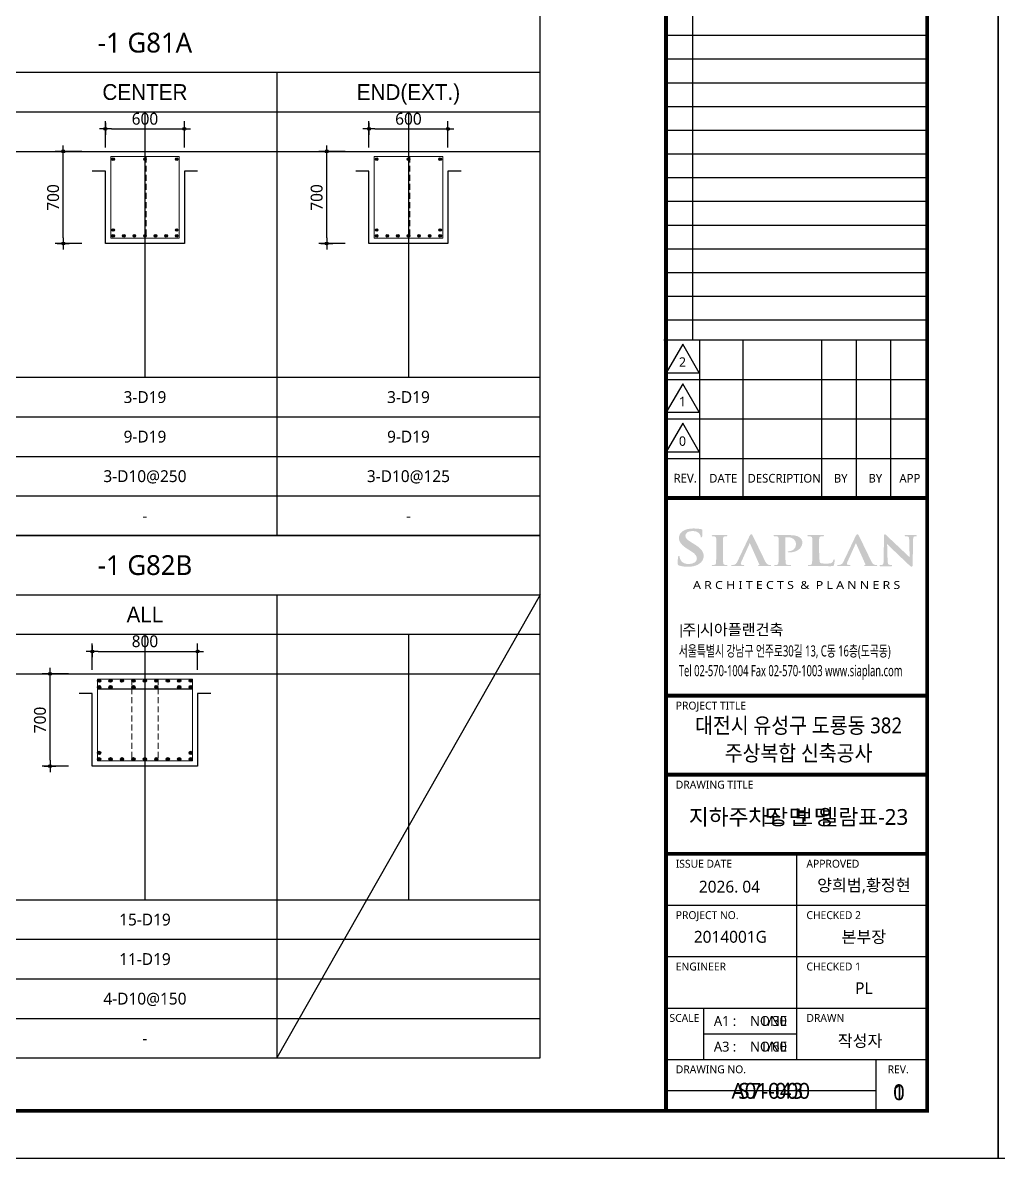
# Model space of a CAD drawing. Header units: millimetres. Extents: x 0 to 252030, y -124740 to 196020.
# Drawn here: x 118625 to 126030, y 89100 to 97717 of the extents above; entities that cross this region are included whole.
import ezdxf
from ezdxf.enums import TextEntityAlignment as Align

# ---------------------------------------------------------------- set-up
doc = ezdxf.new("R2010")
doc.units = ezdxf.units.MM
doc.header["$LTSCALE"] = 30
doc.linetypes.add('HID', pattern=[2.3, 1.5, -0.8])
doc.layers.get('DEFPOINTS').update_dxf_attribs({"color": 142})
for name, color, linetype in [('0-SEC1', 3, 'Continuous'), ('AA-SHEET-TEXT', 3, 'Continuous'), ('CON', 2, 'Continuous'), ('DIM', 7, 'Continuous'), ('ETC', 7, 'Continuous'), ('S-철근', 3, 'Continuous'), ('SHEET', 7, 'Continuous'), ('TXT', 3, 'Continuous'), ('XR-FORM_(도룡동)$0$Sheet', 7, 'Continuous'), ('XR-FORM_(도룡동)$0$TEXT', 3, 'Continuous')]:
    doc.layers.add(name, color=color, linetype=linetype)
doc.layers.add('Stirrup', color=1, linetype='Continuous', lineweight=0)
doc.layers.add('TieBar', color=7, linetype='HID', lineweight=0)
doc.styles.get("Standard").update_dxf_attribs({"font": 'malgun.ttf'})
doc.styles.add('XR-FORM$0$맑은고딕', font='malgun.ttf')
doc.styles.add('XR-FORM_(도룡동)$0$맑은고딕', font='malgun.ttf')
doc.styles.add('XR-FORM_(도룡동)$0$충북옥천_FORM$0$맑은고딕', font='malgun.ttf')
doc.styles.add('XR-FORM_(도룡동)$1$맑은고딕', font='malgun.ttf')
doc.styles.add('XR-FORM_(도룡동)$2$맑은고딕', font='malgun.ttf')
doc.styles.add('XR-FORM_(도룡동)$3$맑은고딕', font='malgun.ttf')
doc.styles.add('돋움', font='Dotum.ttf')
doc.styles.add('맑은 고딕', font='malgun.ttf')
doc.styles.add('맑은고딕', font='malgun.ttf')
doc.dimstyles.new('30NDIM', dxfattribs={"dimscale": 50, "dimtxt": 3, "dimasz": 1.5, "dimexe": 2, "dimexo": 6, "dimgap": 1, "dimtad": 1, "dimdec": 0, "dimrnd": 0.25, "dimzin": 0, "dimdsep": 46, "dimtxsty": 'Standard', "dimblk": 'Z_DOT', "dimcen": 5, "dimclrd": 256, "dimclre": 256, "dimclrt": 3, "dimadec": 0, "dimazin": 0, "dimtm": 1e-09, "dimtfac": 1, "dimtdec": 0, "dimtix": 1, "dimtmove": 2, "dimatfit": 1, "dimldrblk": 'Z_DOT', "dimfxl": 1, "dimtolj": 1, "dimtzin": 0, "dimarcsym": 0})

# ---------------------------------------------------------------- blocks, each defined once
blk = doc.blocks.new('XR-FORM_(도룡동)$0$S')
at = {"layer": 'XR-FORM_(도룡동)$0$Sheet'}
h = blk.add_hatch(color=6, dxfattribs=at)
edge = h.paths.add_edge_path()
edge.add_spline(control_points=[(76338, 15545), (76338, 15545), (76295, 15571), (76295, 15571), (76172, 15645), (76132, 15687), (76132, 15744), (76132, 15817), (76203, 15865), (76313, 15865), (76409, 15865), (76454, 15832), (76479, 15807), (76511, 15775), (76518, 15737), (76518, 15729), (76518, 15711), (76524, 15702), (76538, 15702), (76557, 15702), (76559, 15724), (76559, 15744), (76559, 15811), (76562, 15848), (76564, 15870), (76564, 15870), (76565, 15890), (76565, 15890), (76565, 15905), (76548, 15908), (76540, 15909), (76494, 15919), (76430, 15930), (76333, 15930), (76119, 15930), (75970, 15833), (75970, 15695), (75970, 15588), (76037, 15502), (76202, 15401), (76202, 15401), (76273, 15357), (76273, 15357), (76398, 15281), (76423, 15225), (76423, 15165), (76423, 15099), (76352, 15030), (76220, 15030), (76155, 15030), (76041, 15045), (76002, 15150), (75994, 15172), (75988, 15197), (75988, 15211), (75988, 15217), (75988, 15236), (75968, 15236), (75948, 15236), (75946, 15209), (75945, 15201), (75945, 15201), (75945, 15197), (75945, 15197), (75943, 15174), (75938, 15104), (75938, 15040), (75938, 15011), (75943, 15004), (75970, 14994), (76035, 14972), (76103, 14962), (76198, 14962), (76298, 14962), (76379, 14979), (76447, 15013), (76575, 15079), (76595, 15177), (76595, 15230), (76595, 15347), (76528, 15430), (76338, 15545)], knot_values=[0, 0, 0, 0, 1, 1, 1, 2, 2, 2, 3, 3, 3, 4, 4, 4, 5, 5, 5, 6, 6, 6, 7, 7, 7, 8, 8, 8, 9, 9, 9, 10, 10, 10, 11, 11, 11, 12, 12, 12, 13, 13, 13, 14, 14, 14, 15, 15, 15, 16, 16, 16, 17, 17, 17, 18, 18, 18, 19, 19, 19, 20, 20, 20, 21, 21, 21, 22, 22, 22, 23, 23, 23, 24, 24, 24, 25, 25, 25, 26, 26, 26, 27, 27, 27, 27], degree=3, periodic=0)
h = blk.add_hatch(color=6, dxfattribs=at)
edge = h.paths.add_edge_path()
edge.add_spline(control_points=[(77180, 15007), (77180, 15007), (77166, 15007), (77166, 15007), (77156, 15007), (77148, 15007), (77134, 15009), (77098, 15014), (77093, 15029), (77089, 15056), (77084, 15098), (77084, 15641), (77086, 15677), (77089, 15714), (77100, 15725), (77131, 15729), (77143, 15731), (77153, 15732), (77163, 15732), (77163, 15732), (77180, 15732), (77180, 15732), (77188, 15732), (77195, 15739), (77195, 15747), (77195, 15755), (77188, 15761), (77180, 15761), (77180, 15761), (76814, 15761), (76814, 15761), (76806, 15761), (76800, 15755), (76800, 15747), (76800, 15739), (76806, 15732), (76814, 15732), (76814, 15732), (76832, 15732), (76832, 15732), (76847, 15732), (76860, 15730), (76871, 15728), (76897, 15723), (76909, 15710), (76912, 15677), (76912, 15677), (76912, 15677), (76912, 15677), (76914, 15650), (76915, 15103), (76908, 15057), (76904, 15025), (76895, 15014), (76873, 15011), (76858, 15008), (76843, 15007), (76827, 15007), (76826, 15007), (76814, 15007), (76814, 15007), (76806, 15007), (76800, 15000), (76800, 14992), (76800, 14984), (76806, 14977), (76814, 14977), (76814, 14977), (77180, 14977), (77180, 14977), (77188, 14977), (77195, 14984), (77195, 14992), (77195, 15000), (77188, 15007), (77180, 15007)], knot_values=[0, 0, 0, 0, 1, 1, 1, 2, 2, 2, 3, 3, 3, 4, 4, 4, 5, 5, 5, 6, 6, 6, 7, 7, 7, 8, 8, 8, 9, 9, 9, 10, 10, 10, 11, 11, 11, 12, 12, 12, 13, 13, 13, 14, 14, 14, 15, 15, 15, 16, 16, 16, 17, 17, 17, 18, 18, 18, 19, 19, 19, 20, 20, 20, 21, 21, 21, 22, 22, 22, 23, 23, 23, 24, 24, 24, 25, 25, 25, 25], degree=3, periodic=0)
h = blk.add_hatch(color=6, dxfattribs=at)
edge = h.paths.add_edge_path()
edge.add_spline(control_points=[(78289, 15008), (78289, 15008), (78256, 15008), (78256, 15008), (78252, 15008), (78248, 15009), (78243, 15010), (78220, 15014), (78192, 15028), (78158, 15085), (78158, 15085), (77848, 15727), (77836, 15749), (77824, 15773), (77816, 15784), (77802, 15784), (77787, 15784), (77771, 15771), (77757, 15741), (77757, 15741), (77450, 15097), (77450, 15097), (77424, 15042), (77401, 15015), (77350, 15010), (77342, 15009), (77328, 15008), (77317, 15008), (77317, 15008), (77304, 15008), (77304, 15008), (77298, 15008), (77292, 15002), (77292, 14994), (77292, 14987), (77298, 14980), (77304, 14980), (77304, 14980), (77609, 14980), (77609, 14980), (77615, 14980), (77621, 14987), (77621, 14994), (77621, 15002), (77615, 15008), (77609, 15008), (77609, 15008), (77576, 15008), (77576, 15008), (77539, 15008), (77534, 15021), (77534, 15033), (77534, 15044), (77540, 15068), (77552, 15094), (77552, 15094), (77762, 15561), (77762, 15561), (77762, 15561), (78005, 15016), (78004, 15016), (78005, 15014), (78005, 15012), (78004, 15010), (78003, 15008), (78001, 15008), (77998, 15008), (77998, 15008), (77984, 15008), (77984, 15008), (77978, 15008), (77972, 15002), (77972, 14994), (77972, 14987), (77978, 14980), (77984, 14980), (77984, 14980), (78289, 14980), (78289, 14980), (78295, 14980), (78301, 14987), (78301, 14994), (78301, 15002), (78295, 15008), (78289, 15008)], knot_values=[0, 0, 0, 0, 1, 1, 1, 2, 2, 2, 3, 3, 3, 4, 4, 4, 5, 5, 5, 6, 6, 6, 7, 7, 7, 8, 8, 8, 9, 9, 9, 10, 10, 10, 11, 11, 11, 12, 12, 12, 13, 13, 13, 14, 14, 14, 15, 15, 15, 16, 16, 16, 17, 17, 17, 18, 18, 18, 19, 19, 19, 20, 20, 20, 21, 21, 21, 22, 22, 22, 23, 23, 23, 24, 24, 24, 25, 25, 25, 26, 26, 26, 27, 27, 27, 28, 28, 28, 28], degree=3, periodic=0)
h = blk.add_hatch(color=250, dxfattribs=at)
edge = h.paths.add_edge_path()
edge.add_spline(control_points=[(78762, 15355), (78740, 15355), (78721, 15354), (78721, 15339), (78721, 15329), (78732, 15327), (78739, 15326), (78739, 15326), (78761, 15325), (78768, 15325), (78956, 15325), (79092, 15431), (79092, 15577), (79092, 15629), (79059, 15678), (79025, 15703), (79003, 15719), (78945, 15762), (78781, 15762), (78781, 15762), (78772, 15762), (78771, 15762), (78771, 15762), (78376, 15762), (78376, 15762), (78367, 15762), (78360, 15756), (78360, 15748), (78360, 15740), (78367, 15734), (78376, 15734), (78376, 15734), (78423, 15734), (78423, 15734), (78429, 15733), (78435, 15733), (78438, 15732), (78480, 15725), (78488, 15709), (78491, 15677), (78491, 15677), (78491, 15677), (78491, 15677), (78493, 15651), (78494, 15108), (78487, 15062), (78481, 15030), (78474, 15013), (78453, 15010), (78437, 15007), (78422, 15006), (78407, 15006), (78406, 15006), (78396, 15006), (78396, 15006), (78387, 15006), (78380, 14999), (78380, 14991), (78380, 14983), (78387, 14977), (78396, 14977), (78396, 14977), (78791, 14977), (78791, 14977), (78800, 14977), (78807, 14983), (78807, 14991), (78807, 14999), (78800, 15006), (78791, 15006), (78791, 15006), (78781, 15006), (78781, 15006), (78761, 15006), (78733, 15008), (78715, 15010), (78681, 15013), (78672, 15031), (78668, 15061), (78662, 15105), (78662, 15684), (78662, 15690), (78662, 15699), (78664, 15704), (78669, 15705), (78679, 15708), (78707, 15709), (78729, 15709), (78757, 15709), (78810, 15704), (78857, 15670), (78924, 15623), (78931, 15562), (78931, 15520), (78931, 15418), (78833, 15355), (78762, 15355)], knot_values=[0, 0, 0, 0, 1, 1, 1, 2, 2, 2, 3, 3, 3, 4, 4, 4, 5, 5, 5, 6, 6, 6, 7, 7, 7, 8, 8, 8, 9, 9, 9, 10, 10, 10, 11, 11, 11, 12, 12, 12, 13, 13, 13, 14, 14, 14, 15, 15, 15, 16, 16, 16, 17, 17, 17, 18, 18, 18, 19, 19, 19, 20, 20, 20, 21, 21, 21, 22, 22, 22, 23, 23, 23, 24, 24, 24, 25, 25, 25, 26, 26, 26, 27, 27, 27, 28, 28, 28, 29, 29, 29, 30, 30, 30, 31, 31, 31, 32, 32, 32, 32], degree=3, periodic=0)
h = blk.add_hatch(color=250, dxfattribs=at)
edge = h.paths.add_edge_path()
edge.add_spline(control_points=[(79896, 15147), (79880, 15147), (79878, 15134), (79877, 15128), (79875, 15109), (79860, 15082), (79845, 15069), (79815, 15043), (79768, 15042), (79696, 15042), (79592, 15042), (79561, 15049), (79541, 15063), (79541, 15063), (79541, 15063), (79541, 15063), (79522, 15076), (79515, 15314), (79515, 15460), (79515, 15617), (79515, 15645), (79518, 15677), (79521, 15714), (79532, 15724), (79562, 15729), (79578, 15731), (79599, 15732), (79612, 15732), (79620, 15732), (79633, 15732), (79638, 15739), (79640, 15742), (79641, 15745), (79641, 15748), (79641, 15756), (79634, 15762), (79626, 15762), (79626, 15762), (79235, 15762), (79235, 15762), (79226, 15762), (79220, 15756), (79220, 15748), (79220, 15743), (79222, 15738), (79227, 15736), (79227, 15735), (79229, 15735), (79229, 15734), (79235, 15732), (79243, 15732), (79247, 15732), (79265, 15732), (79280, 15731), (79290, 15729), (79331, 15722), (79340, 15709), (79342, 15677), (79344, 15651), (79345, 15108), (79338, 15062), (79332, 15030), (79326, 15013), (79304, 15010), (79290, 15007), (79276, 15006), (79262, 15006), (79262, 15006), (79245, 15006), (79245, 15006), (79237, 15006), (79230, 14999), (79230, 14991), (79230, 14983), (79237, 14977), (79245, 14977), (79245, 14977), (79615, 14977), (79615, 14977), (79615, 14977), (79805, 14976), (79805, 14976), (79874, 14976), (79882, 14981), (79891, 15006), (79901, 15036), (79910, 15113), (79910, 15125), (79910, 15135), (79910, 15147), (79896, 15147)], knot_values=[0, 0, 0, 0, 1, 1, 1, 2, 2, 2, 3, 3, 3, 4, 4, 4, 5, 5, 5, 6, 6, 6, 7, 7, 7, 8, 8, 8, 9, 9, 9, 10, 10, 10, 11, 11, 11, 12, 12, 12, 13, 13, 13, 14, 14, 14, 15, 15, 15, 16, 16, 16, 17, 17, 17, 18, 18, 18, 19, 19, 19, 20, 20, 20, 21, 21, 21, 22, 22, 22, 23, 23, 23, 24, 24, 24, 25, 25, 25, 26, 26, 26, 27, 27, 27, 28, 28, 28, 29, 29, 29, 30, 30, 30, 30], degree=3, periodic=0)
h = blk.add_hatch(color=250, dxfattribs=at)
edge = h.paths.add_edge_path()
edge.add_spline(control_points=[(80974, 15008), (80974, 15008), (80942, 15008), (80942, 15008), (80937, 15008), (80933, 15009), (80928, 15010), (80905, 15014), (80878, 15028), (80843, 15085), (80843, 15085), (80533, 15727), (80521, 15749), (80509, 15773), (80501, 15784), (80487, 15784), (80472, 15784), (80457, 15771), (80442, 15741), (80442, 15741), (80135, 15097), (80135, 15097), (80109, 15042), (80086, 15015), (80035, 15010), (80027, 15009), (80013, 15008), (80002, 15008), (80002, 15008), (79989, 15008), (79989, 15008), (79983, 15008), (79977, 15002), (79977, 14994), (79977, 14987), (79983, 14980), (79989, 14980), (79989, 14980), (80294, 14980), (80294, 14980), (80300, 14980), (80306, 14987), (80306, 14994), (80306, 15002), (80300, 15008), (80294, 15008), (80294, 15008), (80261, 15008), (80261, 15008), (80224, 15008), (80219, 15021), (80219, 15033), (80219, 15044), (80225, 15068), (80237, 15094), (80237, 15094), (80447, 15561), (80447, 15561), (80447, 15561), (80690, 15016), (80690, 15016), (80690, 15014), (80690, 15012), (80689, 15010), (80688, 15008), (80686, 15008), (80683, 15008), (80683, 15008), (80669, 15008), (80669, 15008), (80663, 15008), (80657, 15002), (80657, 14994), (80657, 14987), (80663, 14980), (80669, 14980), (80669, 14980), (80974, 14980), (80974, 14980), (80980, 14980), (80986, 14987), (80986, 14994), (80986, 15002), (80980, 15008), (80974, 15008)], knot_values=[0, 0, 0, 0, 1, 1, 1, 2, 2, 2, 3, 3, 3, 4, 4, 4, 5, 5, 5, 6, 6, 6, 7, 7, 7, 8, 8, 8, 9, 9, 9, 10, 10, 10, 11, 11, 11, 12, 12, 12, 13, 13, 13, 14, 14, 14, 15, 15, 15, 16, 16, 16, 17, 17, 17, 18, 18, 18, 19, 19, 19, 20, 20, 20, 21, 21, 21, 22, 22, 22, 23, 23, 23, 24, 24, 24, 25, 25, 25, 26, 26, 26, 27, 27, 27, 28, 28, 28, 28], degree=3, periodic=0)
h = blk.add_hatch(color=250, dxfattribs=at)
edge = h.paths.add_edge_path()
edge.add_spline(control_points=[(81976, 15761), (81976, 15761), (81692, 15761), (81692, 15761), (81686, 15761), (81681, 15755), (81681, 15747), (81681, 15739), (81686, 15732), (81692, 15732), (81692, 15732), (81700, 15732), (81702, 15732), (81718, 15732), (81744, 15732), (81760, 15726), (81783, 15717), (81794, 15705), (81795, 15641), (81795, 15641), (81806, 15233), (81806, 15224), (81806, 15224), (81806, 15202), (81806, 15202), (81797, 15210), (81212, 15762), (81212, 15762), (81199, 15775), (81187, 15784), (81176, 15784), (81158, 15784), (81158, 15750), (81158, 15740), (81158, 15740), (81148, 15134), (81148, 15134), (81147, 15045), (81143, 15018), (81117, 15011), (81101, 15006), (81079, 15006), (81068, 15006), (81067, 15006), (81057, 15006), (81057, 15006), (81051, 15006), (81046, 14999), (81046, 14991), (81046, 14983), (81051, 14976), (81057, 14976), (81057, 14976), (81353, 14976), (81353, 14976), (81359, 14976), (81364, 14983), (81364, 14991), (81364, 14999), (81359, 15006), (81353, 15006), (81353, 15006), (81342, 15006), (81340, 15006), (81324, 15006), (81303, 15006), (81284, 15013), (81268, 15018), (81251, 15035), (81248, 15122), (81248, 15122), (81237, 15522), (81236, 15534), (81241, 15530), (81780, 15014), (81821, 14978), (81833, 14966), (81851, 14966), (81864, 14966), (81880, 14966), (81882, 14986), (81882, 15002), (81882, 15002), (81894, 15649), (81894, 15649), (81895, 15706), (81903, 15722), (81931, 15729), (81944, 15732), (81952, 15732), (81963, 15732), (81965, 15732), (81976, 15732), (81976, 15732), (81982, 15732), (81987, 15739), (81987, 15747), (81987, 15755), (81982, 15761), (81976, 15761)], knot_values=[0, 0, 0, 0, 1, 1, 1, 2, 2, 2, 3, 3, 3, 4, 4, 4, 5, 5, 5, 6, 6, 6, 7, 7, 7, 8, 8, 8, 9, 9, 9, 10, 10, 10, 11, 11, 11, 12, 12, 12, 13, 13, 13, 14, 14, 14, 15, 15, 15, 16, 16, 16, 17, 17, 17, 18, 18, 18, 19, 19, 19, 20, 20, 20, 21, 21, 21, 22, 22, 22, 23, 23, 23, 24, 24, 24, 25, 25, 25, 26, 26, 26, 27, 27, 27, 28, 28, 28, 29, 29, 29, 30, 30, 30, 31, 31, 31, 32, 32, 32, 33, 33, 33, 33], degree=3, periodic=0)
at = {"layer": 'DEFPOINTS'}
for p, q in [((76315, 52073), (76315, 20700)), ((82250, 28396), (75640, 28396)), ((82250, 27796), (75640, 27796)), ((82250, 27196), (75640, 27196)), ((82250, 26596), (75640, 26596)), ((82250, 25996), (75640, 25996)), ((82250, 25396), (75640, 25396)), ((82250, 24796), (75640, 24796)), ((82250, 24196), (75640, 24196)), ((82250, 23596), (75640, 23596)), ((82250, 22996), (75640, 22996)), ((82250, 22396), (75640, 22396)), ((82250, 21796), (75640, 21796)), ((82250, 21196), (75640, 21196)), ((80950, 1706), (75640, 1706))]:
    blk.add_line(p, q, dxfattribs=at)
at = {"layer": 'XR-FORM_(도룡동)$0$Sheet'}
for p, q in [((75590, 20700), (82204, 20700)), ((76490, 20700), (76490, 16700)), ((77590, 20700), (77590, 16700)), ((79575, 20700), (79575, 16700)), ((80450, 20700), (80450, 16700)), ((81325, 20700), (81325, 16700)), ((75640, 19700), (82254, 19700)), ((75640, 18700), (82254, 18700)), ((75640, 17700), (82254, 17700)), ((78945, 7700), (78945, 2500)), ((75640, 6400), (82250, 6400)), ((75640, 5100), (82250, 5100)), ((75640, 3800), (82250, 3800)), ((76591, 3798), (76591, 2500)), ((76591, 3149), (78945, 3149)), ((75640, 2500), (82250, 2500)), ((80950, 2500), (80950, 1200))]:
    blk.add_line(p, q, dxfattribs=at)
at = {"layer": 'XR-FORM_(도룡동)$0$Sheet', "const_width": 100}
blk.add_lwpolyline([(1850, 57950), (82250, 57950), (82250, 1200), (1850, 1200)], close=True, dxfattribs=at)
for points in [[(75640, 57950), (75640, 1200)], [(75640, 16700), (82250, 16700)], [(75640, 11700), (82250, 11700)], [(75640, 9700), (82250, 9700)], [(75640, 7700), (82250, 7700)]]:
    blk.add_lwpolyline(points, dxfattribs=at)
at = {"layer": 'XR-FORM_(도룡동)$0$Sheet'}
for points in [[(76065, 20589), (75650, 19869), (76481, 19869)], [(76065, 19589), (75650, 18869), (76481, 18869)], [(76065, 18589), (75650, 17869), (76481, 17869)]]:
    blk.add_lwpolyline(points, close=True, dxfattribs=at)
at = {"layer": 'XR-FORM_(도룡동)$0$Sheet', "color": 3, "const_width": 28}
for points in [[(76026, 13508), (76026, 13172)], [(76466, 13508), (76466, 13172)]]:
    blk.add_lwpolyline(points, dxfattribs=at)
at = {"layer": 'DEFPOINTS', "style": 'XR-FORM_(도룡동)$3$맑은고딕'}
blk.add_text('도 면 명', height=400, dxfattribs=at).set_placement((78996, 8633), align=Align.MIDDLE_CENTER)
at = {"layer": 'XR-FORM_(도룡동)$0$Sheet', "style": 'XR-FORM_(도룡동)$3$맑은고딕'}
for s, height, p in [('2', 240, (76059, 20140)), ('1', 240, (76059, 19140)), ('0', 240, (76059, 18140)), (' REV.', 220, (76090, 17200)), ('DATE', 220, (77090, 17200)), ('DESCRIPTION', 220, (78632, 17200)), ('BY', 220, (80062, 17200)), ('BY', 220, (80938, 17200)), ('APP', 220, (81812, 17200))]:
    blk.add_text(s, height=height, dxfattribs=at).set_placement(p, align=Align.MIDDLE)
at = {"layer": 'XR-FORM_(도룡동)$0$Sheet', "color": 3, "style": 'XR-FORM_(도룡동)$3$맑은고딕', "width": 1.2}
blk.add_text('A R C H I T E C T S  &  P L A N N E R S', height=200, dxfattribs=at).set_placement((78947, 14500), align=Align.MIDDLE_CENTER)
at = {"layer": 'XR-FORM_(도룡동)$0$Sheet', "color": 3, "style": 'XR-FORM_(도룡동)$3$맑은고딕'}
blk.add_text('주 시아플랜건축', height=280, dxfattribs=at).set_placement((76057, 13372), align=Align.MIDDLE_LEFT)
at = {"layer": 'XR-FORM_(도룡동)$0$Sheet', "color": 3, "style": 'XR-FORM_(도룡동)$3$맑은고딕', "width": 0.65}
for s, p in [('서울특별시 강남구 언주로30길 13, C동 16층(도곡동)', (75966, 12833)), ('Tel 02-570-1004 Fax 02-570-1003 www.siaplan.com', (75966, 12333))]:
    blk.add_text(s, height=280, dxfattribs=at).set_placement(p, align=Align.MIDDLE_LEFT)
at = {"layer": 'XR-FORM_(도룡동)$0$Sheet', "style": 'XR-FORM_(도룡동)$3$맑은고딕'}
for s, p in [('PROJECT TITLE', (75890, 11350)), ('DRAWING TITLE', (75890, 9350)), ('ISSUE DATE', (75890, 7350)), ('APPROVED', (79195, 7350)), ('PROJECT NO. ', (75890, 6050)), ('CHECKED 2 ', (79195, 6050)), ('ENGINEER', (75890, 4750)), ('CHECKED 1 ', (79195, 4750)), ('SCALE', (75730, 3450)), ('DRAWN', (79195, 3450)), ('DRAWING NO.', (75890, 2150)), ('REV.', (81250, 2150))]:
    blk.add_text(s, height=200, dxfattribs=at).set_placement(p)
at = {"layer": 'XR-FORM_(도룡동)$0$TEXT'}
for s, height, style, p in [('2026. 04', 300, 'XR-FORM_(도룡동)$3$맑은고딕', (77247, 6870)), ('A1 : ', 250, 'XR-FORM_(도룡동)$0$충북옥천_FORM$0$맑은고딕', (77179, 3474)), ('A3 : ', 250, 'XR-FORM_(도룡동)$0$충북옥천_FORM$0$맑은고딕', (77179, 2825))]:
    blk.add_text(s, height=height, dxfattribs=dict(at, style=style)).set_placement(p, align=Align.MIDDLE_CENTER)
at = {"layer": 'XR-FORM_(도룡동)$0$TEXT', "style": 'XR-FORM_(도룡동)$3$맑은고딕'}
blk.add_text('양희범,황정현', height=300, dxfattribs=at).set_placement((80649, 6901), align=Align.MIDDLE)
blk = doc.blocks.new('XR-FORM_(도룡동)', base_point=(101.33, -56114.51))
at = {"layer": 'DEFPOINTS'}
blk.add_lwpolyline([(0, 0), (420, 0), (420, 297), (0, 297)], close=True, dxfattribs=at)
at = {"xscale": 0.005, "yscale": 0.005, "zscale": 0.005}
blk.add_blockref('XR-FORM_(도룡동)$0$S', (-0.25, 0), dxfattribs=at)
at = {"layer": 'DEFPOINTS', "style": 'XR-FORM_(도룡동)$3$맑은고딕'}
for s, p in [('2014001G', (386.1, 28.01)), ('본부장', (402.99, 28.01)), ('PL', (402.99, 21.51))]:
    blk.add_text(s, height=1.5, dxfattribs=at).set_placement(p, align=Align.MIDDLE)
for p in [(393.26, 17.37), (393.26, 14.12)]:
    blk.add_text('NONE', height=1.25, dxfattribs=at).set_placement(p, align=Align.MIDDLE_RIGHT)
for s, height, p in [('작성자', 1.5, (402.51, 14.85)), ('A01-000', 2, (391.22, 8.53))]:
    blk.add_text(s, height=height, dxfattribs=at).set_placement(p, align=Align.MIDDLE_CENTER)
at = {"layer": 'XR-FORM_(도룡동)$0$TEXT', "style": 'XR-FORM_(도룡동)$3$맑은고딕', "width": 0.9}
for s, p in [('대전시 유성구 도룡동 382', (394.73, 54.74)), ('주상복합 신축공사', (394.73, 51.24))]:
    blk.add_text(s, height=2, dxfattribs=at).set_placement(p, align=Align.MIDDLE_CENTER)
at = {"layer": 'XR-FORM_(도룡동)$0$TEXT', "style": 'XR-FORM_(도룡동)$3$맑은고딕'}
blk.add_text('1', height=2, dxfattribs=at).set_placement((407.43, 8.35), align=Align.MIDDLE_CENTER)
blk = doc.blocks.new('4등분')
at = {"layer": 'DEFPOINTS'}
for p, q in [((1000, 3214.5), (1000, 1200)), ((3000, 3214.5), (3000, 1200)), ((5000, 3214.5), (5000, 1200)), ((0, 2914.5), (6000, 2914.5))]:
    blk.add_line(p, q, dxfattribs=at)
at = {"layer": 'SHEET'}
blk.add_line((0, 3514.5), (6000, 3514.5), dxfattribs=at)
at = {"layer": 'SHEET', "color": 6}
for p, q in [((2000, 3514.5), (2000, 0)), ((4000, 3514.5), (4000, 0)), ((0, 3214.5), (6000, 3214.5)), ((0, 1200), (6000, 1200)), ((0, 900), (6000, 900)), ((0, 600), (6000, 600)), ((0, 300), (6000, 300))]:
    blk.add_line(p, q, dxfattribs=at)
at = {"layer": 'SHEET'}
blk.add_lwpolyline([(6000, 3964.5), (0, 3964.5), (0, 0), (6000, 0)], close=True, dxfattribs=at)
blk = doc.blocks.new('Z_DOT')
at = {"layer": 'DIM', "color": 0}
for p, q in [((-1, 0), (1, 0)), ((0, -1), (0, 1))]:
    blk.add_line(p, q, dxfattribs=at)
for radius in [0.25, 0.125]:
    blk.add_circle((0, 0), radius, dxfattribs=at)
blk = doc.blocks.new('*D879')
at = {"layer": 'DEFPOINTS', "color": 0, "transparency": 16777216}
for p in [(119853, 96910.7), (119253, 96590.5), (119853, 96590.5)]:
    blk.add_point(p, dxfattribs=at)
at = {"layer": 'DIM', "lineweight": -2, "transparency": 16777216}
for p, q in [((119253, 96770.5), (119253, 96970.7)), ((119853, 96770.5), (119853, 96970.7)), ((119298, 96910.7), (119808, 96910.7))]:
    blk.add_line(p, q, dxfattribs=at)
at = {"layer": 'DIM', "lineweight": -2, "transparency": 16777216, "xscale": 45, "yscale": 45, "zscale": 45, "rotation": 180}
blk.add_blockref('Z_DOT', (119253, 96910.7), dxfattribs=at)
at = {"layer": 'DIM', "lineweight": -2, "transparency": 16777216, "xscale": 45, "yscale": 45, "zscale": 45}
blk.add_blockref('Z_DOT', (119853, 96910.7), dxfattribs=at)
at = {"layer": 'DIM', "color": 3, "transparency": 16777216, "insert": (119553, 96987.1), "char_height": 90, "attachment_point": 5}
blk.add_mtext('\\A1;600', dxfattribs=at)
blk = doc.blocks.new('*D880')
at = {"layer": 'DEFPOINTS', "color": 0, "transparency": 16777216}
for p in [(118932.8, 96740.5), (119253, 96740.5), (119253, 96040.5)]:
    blk.add_point(p, dxfattribs=at)
at = {"layer": 'DIM', "lineweight": -2, "transparency": 16777216}
for p, q in [((119073, 96740.5), (118872.8, 96740.5)), ((118932.8, 96085.5), (118932.8, 96695.5)), ((119073, 96040.5), (118872.8, 96040.5))]:
    blk.add_line(p, q, dxfattribs=at)
at = {"layer": 'DIM', "lineweight": -2, "transparency": 16777216, "xscale": 45, "yscale": 45, "zscale": 45}
for p, rotation in [((118932.8, 96740.5), 90), ((118932.8, 96040.5), 270)]:
    blk.add_blockref('Z_DOT', p, dxfattribs=dict(at, rotation=rotation))
at = {"layer": 'DIM', "color": 3, "transparency": 16777216, "insert": (118856.4, 96390.5), "char_height": 90, "attachment_point": 5, "rotation": 90}
blk.add_mtext('\\A1;700', dxfattribs=at)
blk = doc.blocks.new('*D881')
at = {"layer": 'DEFPOINTS', "color": 0, "transparency": 16777216}
for p in [(121853, 96910.7), (121253, 96590.5), (121853, 96590.5)]:
    blk.add_point(p, dxfattribs=at)
at = {"layer": 'DIM', "lineweight": -2, "transparency": 16777216}
for p, q in [((121253, 96770.5), (121253, 96970.7)), ((121853, 96770.5), (121853, 96970.7)), ((121298, 96910.7), (121808, 96910.7))]:
    blk.add_line(p, q, dxfattribs=at)
at = {"layer": 'DIM', "lineweight": -2, "transparency": 16777216, "xscale": 45, "yscale": 45, "zscale": 45, "rotation": 180}
blk.add_blockref('Z_DOT', (121253, 96910.7), dxfattribs=at)
at = {"layer": 'DIM', "lineweight": -2, "transparency": 16777216, "xscale": 45, "yscale": 45, "zscale": 45}
blk.add_blockref('Z_DOT', (121853, 96910.7), dxfattribs=at)
at = {"layer": 'DIM', "color": 3, "transparency": 16777216, "insert": (121553, 96987.1), "char_height": 90, "attachment_point": 5}
blk.add_mtext('\\A1;600', dxfattribs=at)
blk = doc.blocks.new('*D882')
at = {"layer": 'DEFPOINTS', "color": 0, "transparency": 16777216}
for p in [(120932.8, 96740.5), (121253, 96740.5), (121253, 96040.5)]:
    blk.add_point(p, dxfattribs=at)
at = {"layer": 'DIM', "lineweight": -2, "transparency": 16777216}
for p, q in [((121073, 96740.5), (120872.8, 96740.5)), ((120932.8, 96085.5), (120932.8, 96695.5)), ((121073, 96040.5), (120872.8, 96040.5))]:
    blk.add_line(p, q, dxfattribs=at)
at = {"layer": 'DIM', "lineweight": -2, "transparency": 16777216, "xscale": 45, "yscale": 45, "zscale": 45}
for p, rotation in [((120932.8, 96740.5), 90), ((120932.8, 96040.5), 270)]:
    blk.add_blockref('Z_DOT', p, dxfattribs=dict(at, rotation=rotation))
at = {"layer": 'DIM', "color": 3, "transparency": 16777216, "insert": (120856.4, 96390.5), "char_height": 90, "attachment_point": 5, "rotation": 90}
blk.add_mtext('\\A1;700', dxfattribs=at)
blk = doc.blocks.new('*D1169')
at = {"layer": 'DEFPOINTS', "color": 0, "transparency": 16777216}
for p in [(119953, 92946.2), (119153, 92626), (119953, 92626)]:
    blk.add_point(p, dxfattribs=at)
at = {"layer": 'DIM', "lineweight": -2, "transparency": 16777216}
for p, q in [((119153, 92806), (119153, 93006.2)), ((119953, 92806), (119953, 93006.2)), ((119198, 92946.2), (119908, 92946.2))]:
    blk.add_line(p, q, dxfattribs=at)
at = {"layer": 'DIM', "lineweight": -2, "transparency": 16777216, "xscale": 45, "yscale": 45, "zscale": 45, "rotation": 180}
blk.add_blockref('Z_DOT', (119153, 92946.2), dxfattribs=at)
at = {"layer": 'DIM', "lineweight": -2, "transparency": 16777216, "xscale": 45, "yscale": 45, "zscale": 45}
blk.add_blockref('Z_DOT', (119953, 92946.2), dxfattribs=at)
at = {"layer": 'DIM', "color": 3, "transparency": 16777216, "insert": (119553, 93022.6), "char_height": 90, "attachment_point": 5}
blk.add_mtext('\\A1;800', dxfattribs=at)
blk = doc.blocks.new('*D1170')
at = {"layer": 'DEFPOINTS', "color": 0, "transparency": 16777216}
for p in [(118832.8, 92776), (119153, 92776), (119153, 92076)]:
    blk.add_point(p, dxfattribs=at)
at = {"layer": 'DIM', "lineweight": -2, "transparency": 16777216}
for p, q in [((118973, 92776), (118772.8, 92776)), ((118832.8, 92121), (118832.8, 92731)), ((118973, 92076), (118772.8, 92076))]:
    blk.add_line(p, q, dxfattribs=at)
at = {"layer": 'DIM', "lineweight": -2, "transparency": 16777216, "xscale": 45, "yscale": 45, "zscale": 45}
for p, rotation in [((118832.8, 92776), 90), ((118832.8, 92076), 270)]:
    blk.add_blockref('Z_DOT', p, dxfattribs=dict(at, rotation=rotation))
at = {"layer": 'DIM', "color": 3, "transparency": 16777216, "insert": (118756.4, 92426), "char_height": 90, "attachment_point": 5, "rotation": 90}
blk.add_mtext('\\A1;700', dxfattribs=at)

msp = doc.modelspace()

# ---------------------------------------------------------------- hatches: boundary and pattern name
at = {"layer": 'S-철근'}
h = msp.add_hatch(color=256, dxfattribs=at)
edge = h.paths.add_edge_path()
edge.add_arc((119312.08013, 96681.41992), 9.55, 0, 180)
edge.add_arc((119312.08013, 96681.41992), 9.55, 180, 360)
h = msp.add_hatch(color=256, dxfattribs=at)
edge = h.paths.add_edge_path()
edge.add_arc((119553.00013, 96681.41992), 9.55, 0, 180)
edge.add_arc((119553.00013, 96681.41992), 9.55, 180, 360)
h = msp.add_hatch(color=256, dxfattribs=at)
edge = h.paths.add_edge_path()
edge.add_arc((119793.92013, 96681.41992), 9.55, 0, 180)
edge.add_arc((119793.92013, 96681.41992), 9.55, 180, 360)
h = msp.add_hatch(color=256, dxfattribs=at)
edge = h.paths.add_edge_path()
edge.add_arc((121312.08013, 96681.41992), 9.55, 0, 180)
edge.add_arc((121312.08013, 96681.41992), 9.55, 180, 360)
h = msp.add_hatch(color=256, dxfattribs=at)
edge = h.paths.add_edge_path()
edge.add_arc((121553.00013, 96681.41992), 9.55, 0, 180)
edge.add_arc((121553.00013, 96681.41992), 9.55, 180, 360)
h = msp.add_hatch(color=256, dxfattribs=at)
edge = h.paths.add_edge_path()
edge.add_arc((121793.92013, 96681.41992), 9.55, 0, 180)
edge.add_arc((121793.92013, 96681.41992), 9.55, 180, 360)
h = msp.add_hatch(color=256, dxfattribs=at)
edge = h.paths.add_edge_path()
edge.add_arc((119312.08013, 96143.67992), 9.55, 0, 180)
edge.add_arc((119312.08013, 96143.67992), 9.55, 180, 360)
h = msp.add_hatch(color=256, dxfattribs=at)
edge = h.paths.add_edge_path()
edge.add_arc((119312.08013, 96099.57992), 9.55, 0, 180)
edge.add_arc((119312.08013, 96099.57992), 9.55, 180, 360)
h = msp.add_hatch(color=256, dxfattribs=at)
edge = h.paths.add_edge_path()
edge.add_arc((119392.3868, 96099.57992), 9.55, 0, 180)
edge.add_arc((119392.3868, 96099.57992), 9.55, 180, 360)
h = msp.add_hatch(color=256, dxfattribs=at)
edge = h.paths.add_edge_path()
edge.add_arc((119472.69347, 96099.57992), 9.55, 0, 180)
edge.add_arc((119472.69347, 96099.57992), 9.55, 180, 360)
h = msp.add_hatch(color=256, dxfattribs=at)
edge = h.paths.add_edge_path()
edge.add_arc((119553.00013, 96099.57992), 9.55, 0, 180)
edge.add_arc((119553.00013, 96099.57992), 9.55, 180, 360)
h = msp.add_hatch(color=256, dxfattribs=at)
edge = h.paths.add_edge_path()
edge.add_arc((119633.3068, 96099.57992), 9.55, 0, 180)
edge.add_arc((119633.3068, 96099.57992), 9.55, 180, 360)
h = msp.add_hatch(color=256, dxfattribs=at)
edge = h.paths.add_edge_path()
edge.add_arc((119713.61347, 96099.57992), 9.55, 0, 180)
edge.add_arc((119713.61347, 96099.57992), 9.55, 180, 360)
h = msp.add_hatch(color=256, dxfattribs=at)
edge = h.paths.add_edge_path()
edge.add_arc((119793.92013, 96143.67992), 9.55, 0, 180)
edge.add_arc((119793.92013, 96143.67992), 9.55, 180, 360)
h = msp.add_hatch(color=256, dxfattribs=at)
edge = h.paths.add_edge_path()
edge.add_arc((119793.92013, 96099.57992), 9.55, 0, 180)
edge.add_arc((119793.92013, 96099.57992), 9.55, 180, 360)
h = msp.add_hatch(color=256, dxfattribs=at)
edge = h.paths.add_edge_path()
edge.add_arc((121312.08013, 96143.67992), 9.55, 0, 180)
edge.add_arc((121312.08013, 96143.67992), 9.55, 180, 360)
h = msp.add_hatch(color=256, dxfattribs=at)
edge = h.paths.add_edge_path()
edge.add_arc((121312.08013, 96099.57992), 9.55, 0, 180)
edge.add_arc((121312.08013, 96099.57992), 9.55, 180, 360)
h = msp.add_hatch(color=256, dxfattribs=at)
edge = h.paths.add_edge_path()
edge.add_arc((121392.3868, 96099.57992), 9.55, 0, 180)
edge.add_arc((121392.3868, 96099.57992), 9.55, 180, 360)
h = msp.add_hatch(color=256, dxfattribs=at)
edge = h.paths.add_edge_path()
edge.add_arc((121472.69347, 96099.57992), 9.55, 0, 180)
edge.add_arc((121472.69347, 96099.57992), 9.55, 180, 360)
h = msp.add_hatch(color=256, dxfattribs=at)
edge = h.paths.add_edge_path()
edge.add_arc((121553.00013, 96099.57992), 9.55, 0, 180)
edge.add_arc((121553.00013, 96099.57992), 9.55, 180, 360)
h = msp.add_hatch(color=256, dxfattribs=at)
edge = h.paths.add_edge_path()
edge.add_arc((121633.3068, 96099.57992), 9.55, 0, 180)
edge.add_arc((121633.3068, 96099.57992), 9.55, 180, 360)
h = msp.add_hatch(color=256, dxfattribs=at)
edge = h.paths.add_edge_path()
edge.add_arc((121713.61347, 96099.57992), 9.55, 0, 180)
edge.add_arc((121713.61347, 96099.57992), 9.55, 180, 360)
h = msp.add_hatch(color=256, dxfattribs=at)
edge = h.paths.add_edge_path()
edge.add_arc((121793.92013, 96143.67992), 9.55, 0, 180)
edge.add_arc((121793.92013, 96143.67992), 9.55, 180, 360)
h = msp.add_hatch(color=256, dxfattribs=at)
edge = h.paths.add_edge_path()
edge.add_arc((121793.92013, 96099.57992), 9.55, 0, 180)
edge.add_arc((121793.92013, 96099.57992), 9.55, 180, 360)

# ---------------------------------------------------------------- linework, layer by layer
at = {"layer": 'CON', "color": 8}
for p, q in [((119153.00013, 96740.49992), (119953.00013, 96740.49992)), ((121153.00013, 96740.49992), (121953.00013, 96740.49992)), ((119053.00013, 92775.99992), (120053.00013, 92775.99992))]:
    msp.add_line(p, q, dxfattribs=at)
for points in [[(119953.00013, 96590.49992), (119853.00013, 96590.49992), (119853.00013, 96040.49992), (119253.00013, 96040.49992), (119253.00013, 96590.49992), (119153.00013, 96590.49992)], [(121953.00013, 96590.49992), (121853.00013, 96590.49992), (121853.00013, 96040.49992), (121253.00013, 96040.49992), (121253.00013, 96590.49992), (121153.00013, 96590.49992)], [(120053.00013, 92625.99992), (119953.00013, 92625.99992), (119953.00013, 92075.99992), (119153.00013, 92075.99992), (119153.00013, 92625.99992), (119053.00013, 92625.99992)]]:
    msp.add_lwpolyline(points, dxfattribs=at)
at = {"layer": 'ETC', "color": 8}
msp.add_line((119193.00013, 92663.26992), (119913.00013, 92663.26992), dxfattribs=at)
at = {"layer": 'S-철근', "const_width": 12.5}
for points in [[(119198.75013, 92723.99992, 1), (119211.25013, 92723.99992, 1)], [(119285.62513, 92723.99992, 1), (119298.12513, 92723.99992, 1)], [(119372.50013, 92723.99992, 1), (119385.00013, 92723.99992, 1)], [(119459.37513, 92723.99992, 1), (119471.87513, 92723.99992, 1)], [(119546.25013, 92723.99992, 1), (119558.75013, 92723.99992, 1)], [(119633.12513, 92723.99992, 1), (119645.62513, 92723.99992, 1)], [(119720.00013, 92723.99992, 1), (119732.50013, 92723.99992, 1)], [(119806.87513, 92723.99992, 1), (119819.37513, 92723.99992, 1)], [(119893.75013, 92723.99992, 1), (119906.25013, 92723.99992, 1)], [(119198.75013, 92675.76992, 1), (119211.25013, 92675.76992, 1)], [(119285.62513, 92675.76992, 1), (119298.12513, 92675.76992, 1)], [(119459.37513, 92675.76992, 1), (119471.87513, 92675.76992, 1)], [(119633.12513, 92675.76992, 1), (119645.62513, 92675.76992, 1)], [(119806.87513, 92675.76992, 1), (119819.37513, 92675.76992, 1)], [(119893.75013, 92675.76992, 1), (119906.25013, 92675.76992, 1)], [(119198.75013, 92176.22992, -1), (119211.25013, 92176.22992, -1)], [(119198.75013, 92127.99992, -1), (119211.25013, 92127.99992, -1)], [(119285.62513, 92127.99992, -1), (119298.12513, 92127.99992, -1)], [(119372.50013, 92127.99992, -1), (119385.00013, 92127.99992, -1)], [(119459.37513, 92127.99992, -1), (119471.87513, 92127.99992, -1)], [(119546.25013, 92127.99992, -1), (119558.75013, 92127.99992, -1)], [(119633.12513, 92127.99992, -1), (119645.62513, 92127.99992, -1)], [(119720.00013, 92127.99992, -1), (119732.50013, 92127.99992, -1)], [(119806.87513, 92127.99992, -1), (119819.37513, 92127.99992, -1)], [(119893.75013, 92176.22992, -1), (119906.25013, 92176.22992, -1)], [(119893.75013, 92127.99992, -1), (119906.25013, 92127.99992, -1)]]:
    msp.add_lwpolyline(points, format="xyb", close=True, dxfattribs=at)
at = {"layer": 'S-철근'}
for centre, radius in [((119312.08013, 96681.41992), 9.55), ((119553.00013, 96681.41992), 9.55), ((119793.92013, 96681.41992), 9.55), ((121312.08013, 96681.41992), 9.55), ((121553.00013, 96681.41992), 9.55), ((121793.92013, 96681.41992), 9.55), ((119312.08013, 96143.67992), 9.55), ((119312.08013, 96099.57992), 9.55), ((119392.3868, 96099.57992), 9.55), ((119472.69347, 96099.57992), 9.55), ((119553.00013, 96099.57992), 9.55), ((119633.3068, 96099.57992), 9.55), ((119713.61347, 96099.57992), 9.55), ((119793.92013, 96143.67992), 9.55), ((119793.92013, 96099.57992), 9.55), ((121312.08013, 96143.67992), 9.55), ((121312.08013, 96099.57992), 9.55), ((121392.3868, 96099.57992), 9.55), ((121472.69347, 96099.57992), 9.55), ((121553.00013, 96099.57992), 9.55), ((121633.3068, 96099.57992), 9.55), ((121713.61347, 96099.57992), 9.55), ((121793.92013, 96143.67992), 9.55), ((121793.92013, 96099.57992), 9.55), ((119205.00013, 92723.99992), 12.5), ((119291.87513, 92723.99992), 12.5), ((119378.75013, 92723.99992), 12.5), ((119465.62513, 92723.99992), 12.5), ((119552.50013, 92723.99992), 12.5), ((119639.37513, 92723.99992), 12.5), ((119726.25013, 92723.99992), 12.5), ((119813.12513, 92723.99992), 12.5), ((119900.00013, 92723.99992), 12.5), ((119205.00013, 92675.76992), 12.5), ((119291.87513, 92675.76992), 12.5), ((119465.62513, 92675.76992), 12.5), ((119639.37513, 92675.76992), 12.5), ((119813.12513, 92675.76992), 12.5), ((119900.00013, 92675.76992), 12.5), ((119205.00013, 92176.22992), 12.5), ((119205.00013, 92127.99992), 12.5), ((119291.87513, 92127.99992), 12.5), ((119378.75013, 92127.99992), 12.5), ((119465.62513, 92127.99992), 12.5), ((119552.50013, 92127.99992), 12.5), ((119639.37513, 92127.99992), 12.5), ((119726.25013, 92127.99992), 12.5), ((119813.12513, 92127.99992), 12.5), ((119900.00013, 92176.22992), 12.5), ((119900.00013, 92127.99992), 12.5)]:
    msp.add_circle(centre, radius, dxfattribs=at)
at = {"layer": 'SHEET'}
msp.add_line((122553.00013, 93375.99992), (120553.00013, 89861.49992), dxfattribs=at)
at = {"layer": 'Stirrup', "color": 3}
for points in [[(119293.00013, 96080.49992), (119293.00013, 96700.49992), (119813.00013, 96700.49992), (119813.00013, 96080.49992), (119293.00013, 96080.49992)], [(121293.00013, 96080.49992), (121293.00013, 96700.49992), (121813.00013, 96700.49992), (121813.00013, 96080.49992), (121293.00013, 96080.49992)], [(119193.00013, 92115.99992), (119193.00013, 92735.99992), (119913.00013, 92735.99992), (119913.00013, 92115.99992), (119193.00013, 92115.99992)]]:
    msp.add_lwpolyline(points, dxfattribs=at)
at = {"layer": 'TieBar'}
for p, q in [((119562.55013, 96700.49992), (119562.55013, 96080.49992)), ((121562.55013, 96700.49992), (121562.55013, 96080.49992)), ((119453.12513, 92735.99992), (119453.12513, 92115.99992)), ((119652.87513, 92735.99992), (119652.87513, 92115.99992))]:
    msp.add_line(p, q, dxfattribs=at)

# ---------------------------------------------------------------- block references
for p in [(116553.00013, 93825.99992), (116553.00013, 89861.49992)]:
    msp.add_blockref('4등분', p)
at = {"layer": '0-SEC1', "xscale": 60, "yscale": 60, "zscale": 60}
for p in [(106910.02429, -3277770.57868), (132110.02429, -3277770.57868)]:
    msp.add_blockref('XR-FORM_(도룡동)', p, dxfattribs=at)

# ---------------------------------------------------------------- texts
at = {"layer": 'AA-SHEET-TEXT'}
for s, style, p in [('지하주차장 보 일람표-23', 'XR-FORM$0$맑은고딕', (124513.90026, 91689.9794)), ('S7-043', 'XR-FORM_(도룡동)$2$맑은고딕', (124303.50013, 89611.90968)), ('0', '맑은고딕', (125275.95675, 89601.07997))]:
    msp.add_text(s, height=120, dxfattribs=dict(at, style=style)).set_placement(p, align=Align.MIDDLE_CENTER)
for s, style, p in [('1/30', 'XR-FORM_(도룡동)$0$맑은고딕', (124425.41387, 90142.15212)), ('1/60', 'XR-FORM_(도룡동)$1$맑은고딕', (124425.41387, 89947.38398))]:
    msp.add_text(s, height=75, dxfattribs=dict(at, style=style)).set_placement(p, align=Align.MIDDLE_RIGHT)
at = {"layer": 'TXT', "color": 2, "style": '맑은 고딕'}
for s, p in [('-1 G81A', (119553.00013, 97565.49992)), ('-1 G82B', (119553.00013, 93600.99992))]:
    msp.add_text(s, height=150, dxfattribs=at).set_placement(p, align=Align.MIDDLE_CENTER)
at = {"layer": 'TXT'}
for s, height, style, p in [('CENTER', 120, '돋움', (119553.00013, 97190.49992)), ('END(EXT.)', 120, '돋움', (121553.00013, 97190.49992)), ('3-D19', 90, '맑은 고딕', (119553.00013, 94875.99992)), ('3-D19', 90, '맑은 고딕', (121553.00013, 94875.99992)), ('9-D19', 90, '맑은 고딕', (119553.00013, 94575.99992)), ('9-D19', 90, '맑은 고딕', (121553.00013, 94575.99992)), ('3-D10@250', 90, '맑은 고딕', (119553.00013, 94275.99992)), ('3-D10@125', 90, '맑은 고딕', (121553.00013, 94275.99992)), ('-', 90, '맑은 고딕', (119553.00013, 93975.99992)), ('-', 90, '맑은 고딕', (121553.00013, 93975.99992)), ('ALL', 120, '돋움', (119553.00013, 93225.99992)), ('15-D19', 90, '맑은 고딕', (119553.00013, 90911.49992)), ('11-D19', 90, '맑은 고딕', (119553.00013, 90611.49992)), ('4-D10@150', 90, '맑은 고딕', (119553.00013, 90311.49992)), ('-', 90, '맑은 고딕', (119553.00013, 90011.49992))]:
    msp.add_text(s, height=height, dxfattribs=dict(at, style=style)).set_placement(p, align=Align.MIDDLE_CENTER)

# ---------------------------------------------------------------- dimensions: what is measured, and where the dimension line sits
at = {"layer": 'DIM'}
for base, p1, p2, picture, middle in [((119853.00013, 96910.65148), (119253.00013, 96590.49992), (119853.00013, 96590.49992), '*D879', (119553.00013, 96987.14945)), ((121853.00013, 96910.65148), (121253.00013, 96590.49992), (121853.00013, 96590.49992), '*D881', (121553.00013, 96987.14945)), ((119953.00013, 92946.15148), (119153.00013, 92625.99992), (119953.00013, 92625.99992), '*D1169', (119553.00013, 93022.64945))]:
    dim = msp.add_linear_dim(base=base, p1=p1, p2=p2, dimstyle='30NDIM', override={"dimscale": 30, "dimtxsty": 'Standard'}, dxfattribs=at)
    dim.commit()
    dim.dimension.update_dxf_attribs({"geometry": picture, "text_midpoint": middle})
for base, p1, p2, picture, middle in [((118932.84857, 96740.49992), (119253.00013, 96040.49992), (119253.00013, 96740.49992), '*D880', (118856.3506, 96390.49992)), ((120932.84857, 96740.49992), (121253.00013, 96040.49992), (121253.00013, 96740.49992), '*D882', (120856.3506, 96390.49992)), ((118832.84857, 92775.99992), (119153.00013, 92075.99992), (119153.00013, 92775.99992), '*D1170', (118756.3506, 92425.99992))]:
    dim = msp.add_linear_dim(base=base, p1=p1, p2=p2, angle=90, dimstyle='30NDIM', override={"dimscale": 30, "dimtxsty": 'Standard'}, dxfattribs=at)
    dim.commit()
    dim.dimension.update_dxf_attribs({"geometry": picture, "text_midpoint": middle})

doc.saveas('drawing.dxf')
